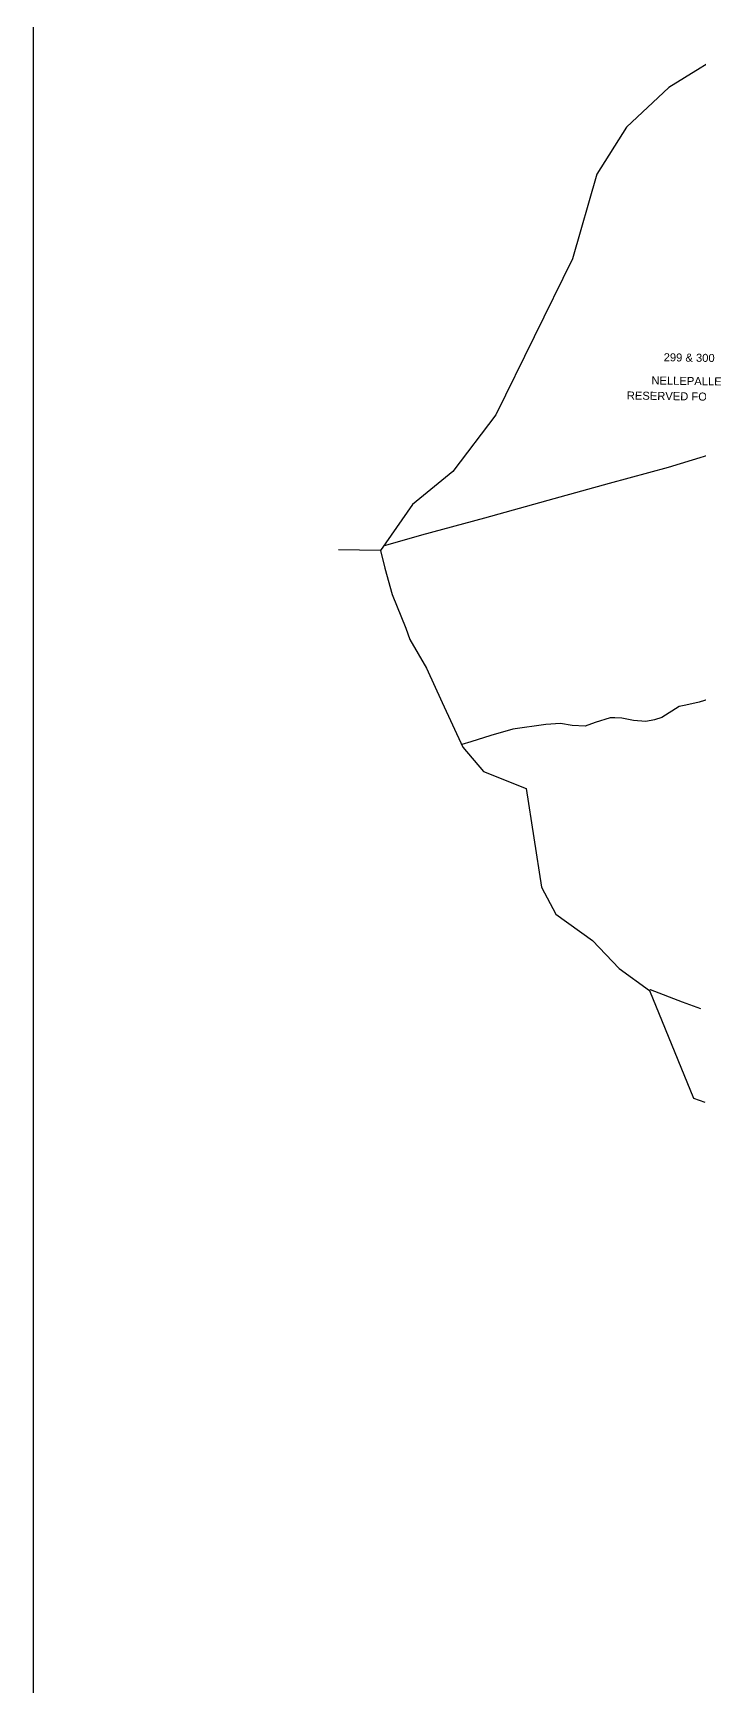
# Model space of a CAD drawing. Header units: inches. Extents: x 341797 to 347342, y 1572885 to 1580736.
# Drawn here: x 341797 to 343011, y 1574453 to 1577464 of the extents above; entities that cross this region are included whole.
import ezdxf

# ---------------------------------------------------------------- set-up
doc = ezdxf.new("R2010")
doc.units = ezdxf.units.IN
doc.header["$MEASUREMENT"] = 0
for name, color, linetype in [('C LINE COO', 6, 'Continuous'), ('PLAT NOS', 6, 'Continuous'), ('PLATS', 6, 'Continuous'), ('ROADS', 2, 'Continuous'), ('VB', 5, 'Continuous')]:
    doc.layers.add(name, color=color, linetype=linetype)
doc.styles.get("Standard").update_dxf_attribs({"font": 'arial.ttf'})

msp = doc.modelspace()

# ---------------------------------------------------------------- linework, layer by layer
at = {"layer": 'C LINE COO', "color": 0}
msp.add_lwpolyline([(341796.7, 1580735.5), (341796.7, 1572884.9), (347341.6, 1572884.9), (347341.6, 1580735.5), (341796.7, 1580735.5)], dxfattribs=at)
at = {"layer": 'PLATS', "color": 0}
for p, q in [((342921.4, 1575721.9), (342919.3, 1575721.1)), ((342979.7, 1575699.8), (342921.4, 1575721.9)), ((343012.5, 1575687.3), (342979.7, 1575699.8))]:
    msp.add_line(p, q, dxfattribs=at)
at = {"layer": 'ROADS', "color": 1}
for p, q in [((343091.6, 1576715.4), (342953.3, 1576673.3)), ((342953.3, 1576673.3), (342845.6, 1576644.4)), ((342845.6, 1576644.4), (342745, 1576616.1)), ((342745, 1576616.1), (342619, 1576581.3)), ((342619, 1576581.3), (342504.1, 1576550)), ((342504.1, 1576550), (342438.3, 1576531.2)), ((342438.3, 1576531.2), (342435.6, 1576530.9)), ((342985.3, 1576240.5), (342973.5, 1576238)), ((343009.7, 1576246.1), (342985.3, 1576240.5)), ((343031.2, 1576252.4), (343009.7, 1576246.1)), ((342820.3, 1576208.8), (342802.2, 1576202.4)), ((342847.5, 1576217.4), (342820.3, 1576208.8)), ((342856.2, 1576217.6), (342847.5, 1576217.4)), ((342868.7, 1576217), (342856.2, 1576217.6)), ((342890.1, 1576212.4), (342868.7, 1576217)), ((342912.4, 1576210.6), (342890.1, 1576212.4)), ((342928.6, 1576213.8), (342912.4, 1576210.6)), ((342942, 1576218.3), (342928.6, 1576213.8)), ((342973.5, 1576238), (342942, 1576218.3)), ((342630.2, 1576185.1), (342594.1, 1576173.8)), ((342670.3, 1576196.8), (342630.2, 1576185.1)), ((342730.3, 1576205.4), (342670.3, 1576196.8)), ((342757.3, 1576206.9), (342730.3, 1576205.4)), ((342778.4, 1576203.2), (342757.3, 1576206.9)), ((342802.2, 1576202.4), (342778.4, 1576203.2)), ((342594.1, 1576173.8), (342577.3, 1576168.9))]:
    msp.add_line(p, q, dxfattribs=at)
at = {"layer": 'VB', "color": 6}
for p, q in [((343109.9, 1577461.6), (342954.7, 1577365.1)), ((342954.7, 1577365.1), (342877.2, 1577292.8)), ((342877.2, 1577292.8), (342823.6, 1577207.5)), ((342823.6, 1577207.5), (342778.8, 1577053.5)), ((342778.8, 1577053.5), (342639.3, 1576769.1)), ((342639.3, 1576769.1), (342561, 1576665.8)), ((342561, 1576665.8), (342487.5, 1576606)), ((342487.5, 1576606), (342429.6, 1576522.2)), ((342429.6, 1576522.2), (342352.8, 1576523.3)), ((342429.6, 1576522.2), (342437.6, 1576490)), ((342437.6, 1576490), (342450.9, 1576442.1)), ((342450.9, 1576442.1), (342475.5, 1576381)), ((342475.5, 1576381), (342482.6, 1576359.9)), ((342482.6, 1576359.9), (342513.2, 1576307.7)), ((342513.2, 1576307.7), (342541.8, 1576245.2)), ((342541.8, 1576245.2), (342579.6, 1576163.8)), ((342579.6, 1576163.8), (342617.2, 1576120)), ((342617.2, 1576120), (342694.4, 1576089)), ((342694.4, 1576089), (342722.5, 1575909.2)), ((342722.5, 1575909.2), (342749, 1575859.7)), ((342749, 1575859.7), (342815.2, 1575811.9)), ((342815.2, 1575811.9), (342863.9, 1575761)), ((342863.9, 1575761), (342919.2, 1575721.2)), ((342919.2, 1575721.2), (342999.7, 1575524.8)), ((342999.7, 1575524.8), (343020.2, 1575517.6))]:
    msp.add_line(p, q, dxfattribs=at)

# ---------------------------------------------------------------- texts
at = {"layer": 'PLAT NOS', "color": 0, "oblique": 360}
for s, height, p in [('299 & 300', 14.58, (342945, 1576866.8)), ('RESERVED FOREST', 14.575, (342877.9, 1576797.2)), ('NELLEPALLE', 14.58, (342922.7, 1576824.6))]:
    msp.add_text(s, height=height, rotation=359.1364, dxfattribs=at).set_placement(p)

doc.saveas('drawing.dxf')
